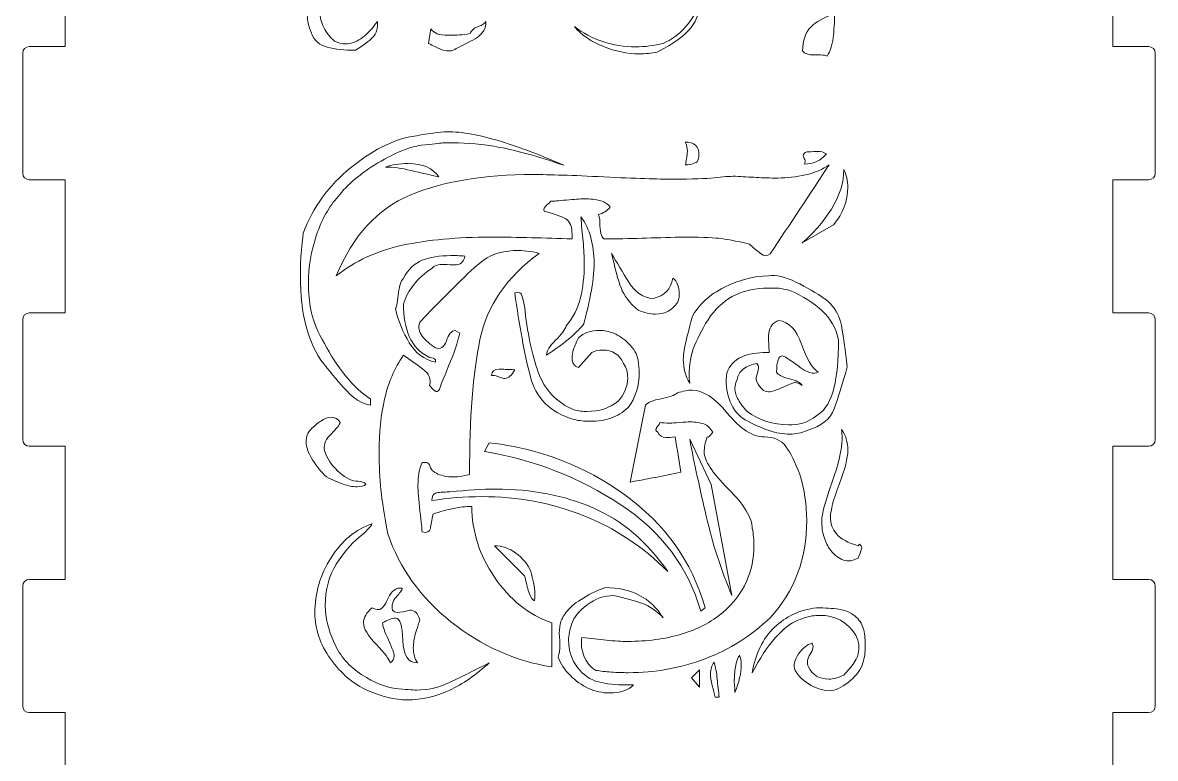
# Model space of a CAD drawing. Header units: inches. Extents: x 110 to 587, y -364 to 80.
# Drawn here: x 217.2 to 302.2, y -277.2 to -222 of the extents above; entities that cross this region are included whole.
import ezdxf

# ---------------------------------------------------------------- set-up
doc = ezdxf.new("R2010")
doc.units = ezdxf.units.IN
doc.header["$MEASUREMENT"] = 0
doc.layers.add('design5', color=7, linetype='Continuous')

# ---------------------------------------------------------------- blocks, each defined once
blk = doc.blocks.new('block 8')
at = {"layer": 'design5', "color": 1, "lineweight": 9}
blk.add_open_spline([(217.195, -53.803), (217.195, -53.803), (220.396, -53.803), (220.396, -53.803), (220.396, -53.803), (220.396, -63.804), (220.396, -63.804), (220.396, -63.804), (217.696, -63.804), (217.696, -63.804), (217.42, -63.804), (217.196, -64.028), (217.196, -64.305), (217.196, -64.305), (217.196, -73.305), (217.196, -73.305), (217.196, -73.581), (217.42, -73.805), (217.696, -73.805), (217.696, -73.805), (220.396, -73.805), (220.396, -73.805), (220.396, -73.805), (220.396, -83.805), (220.396, -83.805), (220.396, -83.805), (217.696, -83.805), (217.696, -83.805), (217.42, -83.805), (217.196, -84.028), (217.196, -84.304), (217.196, -86.011), (217.196, -91.597), (217.196, -93.304), (217.196, -93.58), (217.42, -93.804), (217.696, -93.804), (217.696, -93.804), (220.396, -93.804), (220.396, -93.804), (220.396, -93.804), (220.396, -103.805), (220.396, -103.805), (220.396, -103.805), (217.696, -103.805), (217.696, -103.805), (217.42, -103.805), (217.196, -104.028), (217.196, -104.304), (217.196, -106.011), (217.196, -111.597), (217.196, -113.304), (217.196, -113.581), (217.42, -113.804), (217.696, -113.804), (217.696, -113.804), (220.396, -113.804), (220.396, -113.804), (220.396, -113.804), (220.396, -123.805), (220.396, -123.805), (220.396, -123.805), (217.696, -123.805), (217.696, -123.805), (217.42, -123.805), (217.196, -124.029), (217.196, -124.304), (217.196, -124.304), (217.196, -133.304), (217.196, -133.304), (217.196, -133.58), (217.42, -133.804), (217.696, -133.804), (217.696, -133.804), (220.396, -133.804), (220.396, -133.804), (220.396, -133.804), (220.396, -143.804), (220.396, -143.804), (220.396, -143.804), (217.696, -143.804), (217.696, -143.804), (217.42, -143.804), (217.196, -144.028), (217.196, -144.304), (217.196, -144.304), (217.196, -153.304), (217.196, -153.304), (217.196, -153.581), (217.42, -153.805), (217.696, -153.805), (217.696, -153.805), (220.396, -153.805), (220.396, -153.805), (220.396, -153.805), (220.396, -163.804), (220.396, -163.804), (220.396, -163.804), (217.696, -163.804), (217.696, -163.804), (217.42, -163.804), (217.196, -164.028), (217.196, -164.304), (217.196, -166.011), (217.196, -171.597), (217.196, -173.304), (217.196, -173.58), (217.42, -173.804), (217.696, -173.804), (217.696, -173.804), (220.396, -173.804), (220.396, -173.804), (220.396, -173.804), (220.396, -183.805), (220.396, -183.805), (220.396, -183.805), (217.696, -183.805), (217.696, -183.805), (217.42, -183.805), (217.196, -184.028), (217.196, -184.304), (217.196, -186.011), (217.196, -191.597), (217.196, -193.305), (217.196, -193.58), (217.42, -193.804), (217.696, -193.804), (217.696, -193.804), (220.396, -193.804), (220.396, -193.804), (220.396, -193.804), (220.396, -203.805), (220.396, -203.805), (220.396, -203.805), (217.696, -203.805), (217.696, -203.805), (217.42, -203.805), (217.196, -204.029), (217.196, -204.304), (217.196, -204.304), (217.196, -213.304), (217.196, -213.304), (217.196, -213.581), (217.42, -213.804), (217.696, -213.804), (217.696, -213.804), (220.396, -213.804), (220.396, -213.804), (220.396, -213.804), (220.396, -223.804), (220.396, -223.804), (220.396, -223.804), (217.696, -223.804), (217.696, -223.804), (217.42, -223.804), (217.196, -224.029), (217.196, -224.304), (217.196, -224.304), (217.196, -233.304), (217.196, -233.304), (217.196, -233.581), (217.42, -233.805), (217.696, -233.805), (217.696, -233.805), (220.396, -233.805), (220.396, -233.805), (220.396, -233.805), (220.396, -243.804), (220.396, -243.804), (220.396, -243.804), (217.696, -243.804), (217.696, -243.804), (217.42, -243.804), (217.196, -244.028), (217.196, -244.304), (217.196, -246.011), (217.196, -251.597), (217.196, -253.304), (217.196, -253.58), (217.42, -253.804), (217.696, -253.804), (217.696, -253.804), (220.396, -253.804), (220.396, -253.804), (220.396, -253.804), (220.396, -263.804), (220.396, -263.804), (220.396, -263.804), (217.696, -263.804), (217.696, -263.804), (217.42, -263.804), (217.196, -264.027), (217.196, -264.304), (217.196, -266.01), (217.196, -271.596), (217.196, -273.304), (217.196, -273.58), (217.42, -273.804), (217.696, -273.804), (217.696, -273.804), (220.396, -273.804), (220.396, -273.804), (220.396, -273.804), (220.396, -283.804), (220.396, -283.804), (220.396, -283.804), (217.696, -283.804), (217.696, -283.804), (217.42, -283.804), (217.196, -284.028), (217.196, -284.304), (217.196, -284.304), (217.196, -293.304), (217.196, -293.304), (217.196, -293.58), (217.42, -293.804), (217.696, -293.804), (217.696, -293.804), (220.396, -293.804), (220.396, -293.804), (220.396, -293.804), (220.396, -303.804), (220.396, -303.804), (220.396, -303.804), (217.696, -303.804), (217.696, -303.804), (217.42, -303.804), (217.196, -304.028), (217.196, -304.304), (217.196, -304.304), (217.196, -313.304), (217.196, -313.304), (217.196, -313.58), (217.42, -313.804), (217.696, -313.804), (217.696, -313.804), (220.396, -313.804), (220.396, -313.804), (220.396, -313.804), (220.396, -323.804), (220.396, -323.804), (220.396, -323.804), (217.696, -323.804), (217.696, -323.804), (217.42, -323.804), (217.196, -324.027), (217.196, -324.304), (217.196, -326.01), (217.196, -331.597), (217.196, -333.304), (217.196, -333.58), (217.42, -333.804), (217.696, -333.804), (217.696, -333.804), (220.396, -333.804), (220.396, -333.804), (220.396, -333.804), (220.396, -343.804), (220.396, -343.804), (220.396, -343.804), (217.696, -343.804), (217.696, -343.804), (217.42, -343.804), (217.196, -344.028), (217.196, -344.304), (217.196, -344.304), (217.196, -350.305), (217.196, -350.305), (217.196, -350.581), (217.42, -350.805), (217.696, -350.805), (219.694, -350.805), (226.995, -350.805), (226.995, -350.805), (226.995, -350.805), (226.995, -353.805), (226.995, -353.805), (226.995, -353.805), (220.897, -353.805), (220.897, -353.805), (220.621, -353.805), (220.397, -354.028), (220.397, -354.305), (220.397, -354.305), (220.397, -360.306), (220.397, -360.306), (220.397, -360.581), (220.621, -360.805), (220.897, -360.805), (220.897, -360.805), (231.864, -363.806), (259.695, -363.806), (287.526, -363.806), (298.493, -360.805), (298.493, -360.805), (298.77, -360.805), (298.993, -360.581), (298.993, -360.306), (298.993, -360.306), (298.993, -354.305), (298.993, -354.305), (298.993, -354.028), (298.77, -353.805), (298.493, -353.805), (298.493, -353.805), (292.396, -353.805), (292.396, -353.805), (292.396, -353.805), (292.395, -350.805), (292.395, -350.805), (292.395, -350.805), (299.696, -350.805), (301.694, -350.805), (301.97, -350.805), (302.194, -350.581), (302.194, -350.305), (302.194, -350.305), (302.194, -344.304), (302.194, -344.304), (302.194, -344.028), (301.97, -343.804), (301.694, -343.804), (301.694, -343.804), (298.994, -343.804), (298.994, -343.804), (298.994, -343.804), (298.994, -333.804), (298.994, -333.804), (298.994, -333.804), (301.694, -333.804), (301.694, -333.804), (301.97, -333.804), (302.194, -333.58), (302.194, -333.304), (302.194, -331.596), (302.194, -326.011), (302.194, -324.304), (302.194, -324.028), (301.97, -323.804), (301.694, -323.804), (301.694, -323.804), (298.994, -323.804), (298.994, -323.804), (298.994, -323.804), (298.994, -313.804), (298.994, -313.804), (298.994, -313.804), (301.694, -313.804), (301.694, -313.804), (301.97, -313.804), (302.194, -313.58), (302.194, -313.304), (302.194, -313.304), (302.194, -304.304), (302.194, -304.304), (302.194, -304.028), (301.97, -303.804), (301.694, -303.804), (301.694, -303.804), (298.994, -303.804), (298.994, -303.804), (298.994, -303.804), (298.994, -293.804), (298.994, -293.804), (298.994, -293.804), (301.694, -293.804), (301.694, -293.804), (301.97, -293.804), (302.194, -293.58), (302.194, -293.304), (302.194, -293.304), (302.194, -284.304), (302.194, -284.304), (302.194, -284.028), (301.97, -283.804), (301.694, -283.804), (301.694, -283.804), (298.994, -283.804), (298.994, -283.804), (298.994, -283.804), (298.994, -273.804), (298.994, -273.804), (298.994, -273.804), (301.694, -273.804), (301.694, -273.804), (301.97, -273.804), (302.194, -273.579), (302.194, -273.304), (302.194, -271.596), (302.194, -266.011), (302.194, -264.304), (302.194, -264.028), (301.97, -263.804), (301.694, -263.804), (301.694, -263.804), (298.994, -263.804), (298.994, -263.804), (298.994, -263.804), (298.994, -253.804), (298.994, -253.804), (298.994, -253.804), (301.694, -253.804), (301.694, -253.804), (301.97, -253.804), (302.194, -253.58), (302.194, -253.304), (302.194, -251.597), (302.194, -246.011), (302.194, -244.305), (302.194, -244.028), (301.97, -243.804), (301.694, -243.804), (301.694, -243.804), (298.994, -243.804), (298.994, -243.804), (298.994, -243.804), (298.994, -233.805), (298.994, -233.805), (298.994, -233.805), (301.694, -233.805), (301.694, -233.805), (301.97, -233.805), (302.194, -233.581), (302.194, -233.304), (302.194, -233.304), (302.194, -224.304), (302.194, -224.304), (302.194, -224.029), (301.97, -223.804), (301.694, -223.804), (301.694, -223.804), (298.994, -223.804), (298.994, -223.804), (298.994, -223.804), (298.994, -213.804), (298.994, -213.804), (298.994, -213.804), (301.694, -213.804), (301.694, -213.804), (301.97, -213.804), (302.194, -213.581), (302.194, -213.304), (302.194, -213.304), (302.194, -204.304), (302.194, -204.304), (302.194, -204.029), (301.97, -203.805), (301.694, -203.805), (301.694, -203.805), (298.994, -203.805), (298.994, -203.805), (298.994, -203.805), (298.994, -193.804), (298.994, -193.804), (298.994, -193.804), (301.694, -193.804), (301.694, -193.804), (301.97, -193.804), (302.194, -193.58), (302.194, -193.305), (302.194, -191.597), (302.194, -186.012), (302.194, -184.305), (302.194, -184.029), (301.97, -183.805), (301.694, -183.805), (301.694, -183.805), (298.994, -183.805), (298.994, -183.805), (298.994, -183.805), (298.994, -173.804), (298.994, -173.804), (298.994, -173.804), (301.694, -173.804), (301.694, -173.804), (301.97, -173.804), (302.194, -173.58), (302.194, -173.304), (302.194, -171.597), (302.194, -166.011), (302.194, -164.305), (302.194, -164.028), (301.97, -163.804), (301.694, -163.804), (301.694, -163.804), (298.994, -163.804), (298.994, -163.804), (298.994, -163.804), (298.994, -153.805), (298.994, -153.805), (298.994, -153.805), (301.694, -153.805), (301.694, -153.805), (301.97, -153.805), (302.194, -153.581), (302.194, -153.304), (302.194, -153.304), (302.194, -144.304), (302.194, -144.304), (302.194, -144.028), (301.97, -143.804), (301.694, -143.804), (301.694, -143.804), (298.994, -143.804), (298.994, -143.804), (298.994, -143.804), (298.994, -133.804), (298.994, -133.804), (298.994, -133.804), (301.694, -133.804), (301.694, -133.804), (301.97, -133.804), (302.194, -133.58), (302.194, -133.304), (302.194, -133.304), (302.194, -124.304), (302.194, -124.304), (302.194, -124.029), (301.97, -123.805), (301.694, -123.805), (301.694, -123.805), (298.994, -123.805), (298.994, -123.805), (298.994, -123.805), (298.994, -113.804), (298.994, -113.804), (298.994, -113.804), (301.694, -113.804), (301.694, -113.804), (301.97, -113.804), (302.194, -113.58), (302.194, -113.304), (302.194, -111.597), (302.194, -106.012), (302.194, -104.305), (302.194, -104.029), (301.97, -103.805), (301.694, -103.805), (301.694, -103.805), (298.994, -103.805), (298.994, -103.805), (298.994, -103.805), (298.994, -93.804), (298.994, -93.804), (298.994, -93.804), (301.694, -93.804), (301.694, -93.804), (301.97, -93.804), (302.194, -93.58), (302.194, -93.304), (302.194, -91.597), (302.194, -86.012), (302.194, -84.305), (302.194, -84.029), (301.97, -83.805), (301.694, -83.805), (301.694, -83.805), (298.994, -83.805), (298.994, -83.805), (298.994, -83.805), (298.994, -73.805), (298.994, -73.805), (298.994, -73.805), (301.694, -73.805), (301.694, -73.805), (301.97, -73.805), (302.194, -73.581), (302.194, -73.305), (302.194, -73.305), (302.194, -64.305), (302.194, -64.305), (302.194, -64.028), (301.97, -63.804), (301.694, -63.804), (301.694, -63.804), (298.994, -63.804), (298.994, -63.804), (298.994, -63.804), (298.994, -53.803), (298.994, -53.803), (298.994, -53.803), (302.19, -53.803), (302.19, -53.805), (302.19, -53.805), (302.19, -39.805), (302.195, -39.805), (302.195, -26.96), (293.434, -15.778), (280.472, -9.908), (277.787, -8.693), (275.494, -5.595), (275.494, -2.647), (275.494, -2.647), (275.494, 59.837), (275.494, 59.837), (275.494, 60.821), (274.76, 61.93), (273.832, 62.256), (271.24, 63.166), (265.882, 63.695), (259.695, 63.695), (253.508, 63.695), (248.152, 63.166), (245.559, 62.256), (244.632, 61.93), (243.897, 60.821), (243.897, 59.837), (243.897, 59.837), (243.897, -2.647), (243.897, -2.647), (243.897, -5.595), (241.606, -8.693), (238.918, -9.908), (225.957, -15.778), (217.195, -26.96), (217.195, -39.798), (217.195, -39.805), (217.195, -53.805), (217.195, -53.803)], degree=3, knots=[0, 0, 0, 0, 1, 1, 1, 2, 2, 2, 3, 3, 3, 4, 4, 4, 5, 5, 5, 6, 6, 6, 7, 7, 7, 8, 8, 8, 9, 9, 9, 10, 10, 10, 11, 11, 11, 12, 12, 12, 13, 13, 13, 14, 14, 14, 15, 15, 15, 16, 16, 16, 17, 17, 17, 18, 18, 18, 19, 19, 19, 20, 20, 20, 21, 21, 21, 22, 22, 22, 23, 23, 23, 24, 24, 24, 25, 25, 25, 26, 26, 26, 27, 27, 27, 28, 28, 28, 29, 29, 29, 30, 30, 30, 31, 31, 31, 32, 32, 32, 33, 33, 33, 34, 34, 34, 35, 35, 35, 36, 36, 36, 37, 37, 37, 38, 38, 38, 39, 39, 39, 40, 40, 40, 41, 41, 41, 42, 42, 42, 43, 43, 43, 44, 44, 44, 45, 45, 45, 46, 46, 46, 47, 47, 47, 48, 48, 48, 49, 49, 49, 50, 50, 50, 51, 51, 51, 52, 52, 52, 53, 53, 53, 54, 54, 54, 55, 55, 55, 56, 56, 56, 57, 57, 57, 58, 58, 58, 59, 59, 59, 60, 60, 60, 61, 61, 61, 62, 62, 62, 63, 63, 63, 64, 64, 64, 65, 65, 65, 66, 66, 66, 67, 67, 67, 68, 68, 68, 69, 69, 69, 70, 70, 70, 71, 71, 71, 72, 72, 72, 73, 73, 73, 74, 74, 74, 75, 75, 75, 76, 76, 76, 77, 77, 77, 78, 78, 78, 79, 79, 79, 80, 80, 80, 81, 81, 81, 82, 82, 82, 83, 83, 83, 84, 84, 84, 85, 85, 85, 86, 86, 86, 87, 87, 87, 88, 88, 88, 89, 89, 89, 90, 90, 90, 91, 91, 91, 92, 92, 92, 93, 93, 93, 94, 94, 94, 95, 95, 95, 96, 96, 96, 97, 97, 97, 98, 98, 98, 99, 99, 99, 100, 100, 100, 101, 101, 101, 102, 102, 102, 103, 103, 103, 104, 104, 104, 105, 105, 105, 106, 106, 106, 107, 107, 107, 108, 108, 108, 109, 109, 109, 110, 110, 110, 111, 111, 111, 112, 112, 112, 113, 113, 113, 114, 114, 114, 115, 115, 115, 116, 116, 116, 117, 117, 117, 118, 118, 118, 119, 119, 119, 120, 120, 120, 121, 121, 121, 122, 122, 122, 123, 123, 123, 124, 124, 124, 125, 125, 125, 126, 126, 126, 127, 127, 127, 128, 128, 128, 129, 129, 129, 130, 130, 130, 131, 131, 131, 132, 132, 132, 133, 133, 133, 134, 134, 134, 135, 135, 135, 136, 136, 136, 137, 137, 137, 138, 138, 138, 139, 139, 139, 140, 140, 140, 141, 141, 141, 142, 142, 142, 143, 143, 143, 144, 144, 144, 145, 145, 145, 146, 146, 146, 147, 147, 147, 148, 148, 148, 149, 149, 149, 150, 150, 150, 151, 151, 151, 152, 152, 152, 153, 153, 153, 154, 154, 154, 155, 155, 155, 156, 156, 156, 157, 157, 157, 158, 158, 158, 159, 159, 159, 160, 160, 160, 161, 161, 161, 162, 162, 162, 163, 163, 163, 164, 164, 164, 165, 165, 165, 166, 166, 166, 167, 167, 167, 168, 168, 168, 169, 169, 169, 170, 170, 170, 171, 171, 171, 172, 172, 172, 173, 173, 173, 174, 174, 174, 175, 175, 175, 176, 176, 176, 177, 177, 177, 178, 178, 178, 179, 179, 179, 180, 180, 180, 181, 181, 181, 182, 182, 182, 183, 183, 183, 184, 184, 184, 185, 185, 185, 186, 186, 186, 187, 187, 187, 188, 188, 188, 189, 189, 189, 190, 190, 190, 191, 191, 191, 192, 192, 192, 193, 193, 193, 194, 194, 194, 195, 195, 195, 196, 196, 196, 197, 197, 197, 198, 198, 198, 199, 199, 199, 200, 200, 200, 201, 201, 201, 202, 202, 202, 203, 203, 203, 204, 204, 204, 205, 205, 205, 206, 206, 206, 206], dxfattribs=at)
blk = doc.blocks.new('block 12')
at = {"layer": 'design5', "color": 7, "lineweight": 9}
blk.add_lwpolyline([(267.381, -271.197), (267.99, -270.588), (267.99, -271.892), (267.381, -271.197)], dxfattribs=at)
for points, knots in [([(243.469, -223.11), (243.179, -223.414), (242.744, -223.74), (242.165, -224.088), (241.353, -224.088), (240.65, -224.008), (240.056, -223.849), (239.462, -223.69), (239.063, -223.342), (238.86, -222.805), (238.657, -222.269), (238.556, -221.827), (238.556, -221.479), (238.556, -220.987), (238.722, -220.255), (239.056, -219.284), (239.389, -218.313), (239.556, -217.595), (239.556, -217.131), (239.556, -216.349), (239.252, -215.668), (238.643, -215.087), (238.643, -215.087), (238.773, -214.784), (238.773, -214.784), (239.208, -214.784), (239.541, -215.001), (239.773, -215.436), (239.918, -215.813), (240.041, -216.124), (240.143, -216.37), (240.244, -216.617), (240.295, -216.842), (240.295, -217.044), (240.295, -217.538), (240.164, -218.247), (239.904, -219.175), (239.643, -220.103), (239.513, -220.784), (239.513, -221.218), (239.513, -221.595), (239.606, -221.979), (239.795, -222.37), (239.983, -222.762), (240.251, -223.103), (240.599, -223.392), (240.86, -223.538), (241.135, -223.61), (241.425, -223.61), (241.802, -223.61), (242.186, -223.479), (242.577, -223.219), (242.969, -222.957), (243.382, -222.523), (243.817, -221.914), (243.875, -222.408), (243.758, -222.805), (243.469, -223.11)], [0, 0, 0, 0, 1, 1, 1, 2, 2, 2, 3, 3, 3, 4, 4, 4, 5, 5, 5, 6, 6, 6, 7, 7, 7, 8, 8, 8, 9, 9, 9, 10, 10, 10, 11, 11, 11, 12, 12, 12, 13, 13, 13, 14, 14, 14, 15, 15, 15, 16, 16, 16, 17, 17, 17, 18, 18, 18, 19, 19, 19, 19]), ([(267.36, -222.37), (266.911, -222.965), (266.062, -223.581), (264.817, -224.218), (264.382, -224.305), (263.932, -224.349), (263.469, -224.349), (262.57, -224.349), (261.671, -224.168), (260.773, -223.806), (259.874, -223.443), (259.15, -222.943), (258.599, -222.305), (259.236, -222.798), (259.947, -223.175), (260.729, -223.436), (261.512, -223.697), (262.338, -223.827), (263.208, -223.827), (263.904, -223.827), (264.585, -223.74), (265.252, -223.567), (265.889, -223.305), (266.454, -222.892), (266.947, -222.327), (267.44, -221.762), (267.802, -221.132), (268.034, -220.436), (268.034, -221.132), (267.809, -221.777), (267.36, -222.37)], [0, 0, 0, 0, 1, 1, 1, 2, 2, 2, 3, 3, 3, 4, 4, 4, 5, 5, 5, 6, 6, 6, 7, 7, 7, 8, 8, 8, 9, 9, 9, 10, 10, 10, 10]), ([(278.012, -223.153), (277.94, -223.718), (277.788, -224.175), (277.556, -224.523), (277.469, -224.465), (277.309, -224.436), (277.078, -224.436), (277.078, -224.436), (276.556, -224.436), (276.556, -224.436), (276.179, -224.436), (275.904, -224.335), (275.729, -224.132), (275.729, -223.349), (275.932, -222.755), (276.339, -222.349), (276.744, -221.943), (277.338, -221.61), (278.121, -221.349), (278.121, -221.987), (278.085, -222.588), (278.012, -223.153)], [0, 0, 0, 0, 1, 1, 1, 2, 2, 2, 3, 3, 3, 4, 4, 4, 5, 5, 5, 6, 6, 6, 7, 7, 7, 7]), ([(251.165, -223.219), (250.671, -223.479), (250.193, -223.726), (249.73, -223.957), (249.585, -224.074), (249.41, -224.132), (249.208, -224.132), (248.976, -224.132), (248.744, -224.081), (248.513, -223.979), (248.28, -223.878), (247.991, -223.74), (247.643, -223.567), (247.643, -223.567), (247.817, -222.479), (247.817, -222.479), (247.961, -222.653), (248.121, -222.777), (248.295, -222.849), (248.469, -222.922), (248.773, -222.957), (249.208, -222.957), (249.497, -222.957), (249.752, -222.951), (249.969, -222.936), (250.186, -222.922), (250.454, -222.886), (250.773, -222.827), (250.86, -222.596), (251.063, -222.421), (251.382, -222.305), (251.701, -222.19), (251.889, -222.06), (251.947, -221.914), (252.005, -222.408), (251.744, -222.842), (251.165, -223.219)], [0, 0, 0, 0, 1, 1, 1, 2, 2, 2, 3, 3, 3, 4, 4, 4, 5, 5, 5, 6, 6, 6, 7, 7, 7, 8, 8, 8, 9, 9, 9, 10, 10, 10, 11, 11, 11, 12, 12, 12, 12]), ([(252.99, -231.37), (251.714, -231.139), (250.555, -231.023), (249.512, -231.023), (249.193, -231.023), (248.925, -231.03), (248.708, -231.044), (248.491, -231.06), (247.954, -231.117), (247.099, -231.219), (246.244, -231.32), (245.164, -231.762), (243.86, -232.544), (242.555, -233.327), (241.556, -234.168), (240.86, -235.066), (240.193, -235.791), (239.657, -236.747), (239.252, -237.936), (238.845, -239.125), (238.642, -240.342), (238.642, -241.588), (238.642, -242.284), (238.7, -242.943), (238.817, -243.566), (238.932, -244.19), (239.214, -244.929), (239.664, -245.784), (240.113, -246.639), (240.621, -247.451), (241.186, -248.218), (241.751, -248.987), (242.453, -249.675), (243.295, -250.284), (243.295, -250.284), (243.295, -250.718), (243.295, -250.718), (242.657, -250.603), (242.063, -250.247), (241.512, -249.653), (240.961, -249.06), (240.388, -248.386), (239.794, -247.631), (239.201, -246.878), (238.758, -245.943), (238.469, -244.827), (238.179, -243.711), (238.034, -242.443), (238.034, -241.023), (238.034, -240.762), (238.041, -240.408), (238.055, -239.958), (238.07, -239.508), (238.135, -238.791), (238.251, -237.805), (239.005, -235.835), (240.186, -234.204), (241.795, -232.914), (243.404, -231.625), (244.888, -230.849), (246.251, -230.588), (247.613, -230.327), (248.541, -230.197), (249.034, -230.197), (250.164, -230.197), (251.504, -230.436), (253.055, -230.914), (254.605, -231.392), (256.193, -231.995), (257.816, -232.719), (255.874, -232.052), (254.265, -231.603), (252.99, -231.37)], [0, 0, 0, 0, 1, 1, 1, 2, 2, 2, 3, 3, 3, 4, 4, 4, 5, 5, 5, 6, 6, 6, 7, 7, 7, 8, 8, 8, 9, 9, 9, 10, 10, 10, 11, 11, 11, 12, 12, 12, 13, 13, 13, 14, 14, 14, 15, 15, 15, 16, 16, 16, 17, 17, 17, 18, 18, 18, 19, 19, 19, 20, 20, 20, 21, 21, 21, 22, 22, 22, 23, 23, 23, 24, 24, 24, 24]), ([(267.403, -232.631), (267.215, -232.69), (267.062, -232.704), (266.947, -232.675), (266.947, -232.588), (266.969, -232.443), (267.012, -232.24), (267.055, -232.038), (267.077, -231.849), (267.077, -231.675), (267.077, -231.414), (267.019, -231.182), (266.903, -230.979), (267.599, -230.979), (267.947, -231.299), (267.947, -231.936), (267.947, -232.11), (267.904, -232.284), (267.816, -232.458), (267.729, -232.516), (267.591, -232.574), (267.403, -232.631)], [0, 0, 0, 0, 1, 1, 1, 2, 2, 2, 3, 3, 3, 4, 4, 4, 5, 5, 5, 6, 6, 6, 7, 7, 7, 7]), ([(276.773, -232.436), (276.483, -232.566), (276.179, -232.631), (275.86, -232.631), (275.918, -232.516), (275.925, -232.4), (275.882, -232.284), (275.838, -232.168), (275.801, -232.066), (275.773, -231.979), (275.773, -231.864), (275.86, -231.777), (276.034, -231.718), (276.208, -231.718), (276.469, -231.705), (276.816, -231.675), (277.077, -231.675), (277.309, -231.733), (277.512, -231.849), (277.309, -232.11), (277.062, -232.305), (276.773, -232.436)], [0, 0, 0, 0, 1, 1, 1, 2, 2, 2, 3, 3, 3, 4, 4, 4, 5, 5, 5, 6, 6, 6, 7, 7, 7, 7]), ([(273.294, -239.371), (273.062, -239.545), (272.823, -239.538), (272.577, -239.349), (272.33, -239.16), (272.048, -238.921), (271.73, -238.631), (270.715, -238.4), (269.946, -238.255), (269.425, -238.196), (268.903, -238.139), (267.932, -238.11), (266.512, -238.11), (265.555, -238.139), (264.606, -238.168), (263.664, -238.196), (262.722, -238.226), (261.773, -238.24), (260.816, -238.24), (260.613, -238.095), (260.512, -237.69), (260.512, -237.023), (260.512, -236.734), (260.468, -236.53), (260.382, -236.414), (260.758, -236.327), (261.062, -236.139), (261.294, -235.849), (261.034, -235.588), (260.765, -235.422), (260.49, -235.349), (260.214, -235.277), (259.817, -235.24), (259.295, -235.24), (259.004, -235.24), (258.569, -235.27), (257.99, -235.327), (257.41, -235.385), (257.019, -235.414), (256.817, -235.414), (256.787, -235.473), (256.686, -235.574), (256.512, -235.719), (256.338, -235.864), (256.28, -236.009), (256.338, -236.154), (257.091, -236.356), (257.628, -236.552), (257.947, -236.74), (258.266, -236.929), (258.425, -237.312), (258.425, -237.893), (258.425, -237.893), (258.425, -238.24), (258.425, -238.24), (257.41, -238.212), (256.396, -238.183), (255.381, -238.153), (254.366, -238.125), (253.338, -238.11), (252.294, -238.11), (249.802, -238.11), (247.606, -238.313), (245.708, -238.719), (243.809, -239.125), (242.15, -239.892), (240.729, -241.023), (241.975, -238.008), (243.823, -235.987), (246.273, -234.957), (248.722, -233.929), (251.801, -233.414), (255.512, -233.414), (256.7, -233.414), (258.469, -233.473), (260.816, -233.588), (263.164, -233.704), (264.904, -233.762), (266.034, -233.762), (267.454, -233.762), (268.475, -233.726), (269.099, -233.653), (269.722, -233.581), (270.251, -233.544), (270.686, -233.544), (271.207, -233.574), (271.73, -233.603), (272.251, -233.632), (272.773, -233.661), (273.309, -233.675), (273.86, -233.675), (274.555, -233.675), (275.251, -233.595), (275.946, -233.436), (276.642, -233.277), (277.236, -233.023), (277.73, -232.675), (276.251, -234.907), (274.773, -237.139), (273.294, -239.371)], [0, 0, 0, 0, 1, 1, 1, 2, 2, 2, 3, 3, 3, 4, 4, 4, 5, 5, 5, 6, 6, 6, 7, 7, 7, 8, 8, 8, 9, 9, 9, 10, 10, 10, 11, 11, 11, 12, 12, 12, 13, 13, 13, 14, 14, 14, 15, 15, 15, 16, 16, 16, 17, 17, 17, 18, 18, 18, 19, 19, 19, 20, 20, 20, 21, 21, 21, 22, 22, 22, 23, 23, 23, 24, 24, 24, 25, 25, 25, 26, 26, 26, 27, 27, 27, 28, 28, 28, 29, 29, 29, 30, 30, 30, 31, 31, 31, 32, 32, 32, 33, 33, 33, 33]), ([(246.36, -233.109), (245.621, -232.936), (244.975, -232.849), (244.425, -232.849), (244.918, -232.675), (245.483, -232.588), (246.121, -232.588), (247.222, -232.588), (247.99, -232.921), (248.425, -233.588), (247.787, -233.444), (247.099, -233.284), (246.36, -233.109)], [0, 0, 0, 0, 1, 1, 1, 2, 2, 2, 3, 3, 3, 4, 4, 4, 4]), ([(279.121, -234.37), (279.121, -235.385), (278.758, -236.327), (278.034, -237.197), (278.034, -237.197), (275.686, -238.544), (275.686, -238.544), (276.526, -237.849), (277.258, -237.001), (277.881, -236.001), (278.505, -235.001), (278.816, -234.009), (278.816, -233.023), (279.019, -233.429), (279.121, -233.878), (279.121, -234.37)], [0, 0, 0, 0, 1, 1, 1, 2, 2, 2, 3, 3, 3, 4, 4, 4, 5, 5, 5, 5]), ([(259.838, -238.153), (259.997, -238.762), (260.077, -239.4), (260.077, -240.066), (260.077, -240.762), (259.99, -241.544), (259.817, -242.414), (259.642, -243.284), (259.469, -244.023), (259.295, -244.631), (258.975, -245.038), (258.584, -245.429), (258.121, -245.805), (257.656, -246.182), (257.12, -246.574), (256.512, -246.979), (256.512, -246.66), (256.736, -246.283), (257.186, -245.849), (257.635, -245.414), (257.903, -245.052), (257.99, -244.762), (258.512, -244.125), (258.866, -243.421), (259.055, -242.653), (259.244, -241.885), (259.338, -241.038), (259.338, -240.11), (259.338, -239.588), (259.309, -239.03), (259.251, -238.436), (259.193, -237.842), (259.135, -237.226), (259.077, -236.588), (259.425, -237.023), (259.679, -237.545), (259.838, -238.153)], [0, 0, 0, 0, 1, 1, 1, 2, 2, 2, 3, 3, 3, 4, 4, 4, 5, 5, 5, 6, 6, 6, 7, 7, 7, 8, 8, 8, 9, 9, 9, 10, 10, 10, 11, 11, 11, 12, 12, 12, 12]), ([(249.338, -266.979), (247.048, -265.153), (245.469, -262.951), (244.599, -260.37), (244.339, -259.008), (244.164, -257.907), (244.077, -257.066), (243.991, -256.226), (243.947, -255.283), (243.947, -254.24), (243.947, -252.791), (244.084, -251.457), (244.36, -250.241), (244.635, -249.023), (245.106, -247.936), (245.773, -246.979), (246.236, -247.298), (246.714, -247.639), (247.208, -248.001), (247.7, -248.364), (247.874, -248.777), (247.729, -249.24), (247.845, -249.385), (247.969, -249.516), (248.099, -249.631), (248.229, -249.748), (248.353, -249.718), (248.469, -249.545), (248.526, -249.342), (248.758, -248.755), (249.164, -247.783), (249.57, -246.813), (249.845, -245.994), (249.991, -245.327), (249.991, -245.327), (249.643, -245.11), (249.643, -245.11), (249.381, -245.139), (249.164, -245.4), (248.99, -245.892), (248.817, -246.385), (248.541, -246.56), (248.164, -246.414), (247.758, -246.153), (247.432, -245.864), (247.186, -245.545), (246.94, -245.226), (246.874, -244.878), (246.991, -244.501), (249.483, -241.892), (251.077, -240.342), (251.773, -239.849), (252.469, -239.356), (253.352, -239.11), (254.425, -239.11), (254.454, -239.11), (254.649, -239.125), (255.012, -239.154), (255.374, -239.182), (255.686, -239.24), (255.947, -239.327), (253.512, -241.125), (252.034, -243.277), (251.512, -245.784), (250.99, -248.291), (250.729, -251.675), (250.729, -255.936), (250.613, -255.965), (250.432, -256.001), (250.186, -256.045), (249.94, -256.088), (249.701, -256.11), (249.469, -256.11), (249.062, -256.11), (248.693, -256.038), (248.36, -255.893), (248.026, -255.748), (247.831, -255.566), (247.773, -255.349), (247.715, -255.131), (247.621, -255.023), (247.49, -255.023), (247.36, -255.023), (247.251, -255.023), (247.164, -255.023), (246.961, -255.516), (246.86, -256.081), (246.86, -256.719), (246.86, -257.153), (246.91, -257.805), (247.012, -258.675), (247.113, -259.544), (247.164, -260.067), (247.164, -260.24), (247.54, -260.327), (247.751, -260.24), (247.795, -259.979), (247.838, -259.719), (247.904, -259.356), (247.99, -258.893), (248.512, -258.718), (249.012, -258.581), (249.49, -258.479), (249.969, -258.378), (250.439, -258.327), (250.903, -258.327), (250.903, -260.182), (251.468, -261.951), (252.599, -263.631), (253.729, -265.312), (255.164, -266.457), (256.903, -267.066), (256.903, -267.066), (256.903, -270.371), (256.903, -270.371), (254.149, -269.936), (251.628, -268.805), (249.338, -266.979)], [0, 0, 0, 0, 1, 1, 1, 2, 2, 2, 3, 3, 3, 4, 4, 4, 5, 5, 5, 6, 6, 6, 7, 7, 7, 8, 8, 8, 9, 9, 9, 10, 10, 10, 11, 11, 11, 12, 12, 12, 13, 13, 13, 14, 14, 14, 15, 15, 15, 16, 16, 16, 17, 17, 17, 18, 18, 18, 19, 19, 19, 20, 20, 20, 21, 21, 21, 22, 22, 22, 23, 23, 23, 24, 24, 24, 25, 25, 25, 26, 26, 26, 27, 27, 27, 28, 28, 28, 29, 29, 29, 30, 30, 30, 31, 31, 31, 32, 32, 32, 33, 33, 33, 34, 34, 34, 35, 35, 35, 36, 36, 36, 37, 37, 37, 38, 38, 38, 39, 39, 39, 39]), ([(249.599, -240.197), (249.425, -240.197), (249.164, -240.182), (248.817, -240.153), (248.382, -240.153), (248.077, -240.255), (247.904, -240.458), (246.831, -241.153), (246.121, -242.038), (245.773, -243.11), (245.773, -244.066), (245.918, -244.885), (246.208, -245.566), (246.497, -246.248), (247.004, -246.777), (247.729, -247.153), (247.961, -247.153), (248.106, -247.212), (248.164, -247.327), (248.164, -247.327), (248.164, -247.501), (248.164, -247.501), (247.323, -247.298), (246.671, -246.813), (246.208, -246.044), (245.743, -245.277), (245.396, -244.414), (245.164, -243.457), (245.252, -243.429), (245.323, -243.095), (245.382, -242.457), (245.44, -241.82), (245.57, -241.4), (245.773, -241.196), (246.121, -240.53), (246.592, -240.081), (247.186, -239.849), (247.78, -239.617), (248.483, -239.501), (249.295, -239.501), (249.41, -239.501), (249.577, -239.501), (249.795, -239.501), (250.012, -239.501), (250.208, -239.516), (250.382, -239.545), (250.294, -239.98), (250.034, -240.197), (249.599, -240.197)], [0, 0, 0, 0, 1, 1, 1, 2, 2, 2, 3, 3, 3, 4, 4, 4, 5, 5, 5, 6, 6, 6, 7, 7, 7, 8, 8, 8, 9, 9, 9, 10, 10, 10, 11, 11, 11, 12, 12, 12, 13, 13, 13, 14, 14, 14, 15, 15, 15, 16, 16, 16, 16]), ([(264.686, -243.893), (264.28, -243.893), (263.845, -243.791), (263.382, -243.588), (262.743, -243.066), (262.316, -242.508), (262.099, -241.914), (261.882, -241.32), (261.642, -240.458), (261.381, -239.327), (261.787, -240.023), (262.222, -240.748), (262.686, -241.501), (263.149, -242.255), (263.758, -242.661), (264.512, -242.719), (265.352, -242.516), (265.845, -242.009), (265.99, -241.196), (266.309, -241.429), (266.468, -241.834), (266.468, -242.414), (266.468, -242.646), (266.425, -242.849), (266.338, -243.023), (265.961, -243.603), (265.41, -243.893), (264.686, -243.893)], [0, 0, 0, 0, 1, 1, 1, 2, 2, 2, 3, 3, 3, 4, 4, 4, 5, 5, 5, 6, 6, 6, 7, 7, 7, 8, 8, 8, 9, 9, 9, 9]), ([(278.099, -251.001), (277.823, -251.769), (277.135, -252.313), (276.034, -252.631), (275.627, -252.806), (275.208, -252.893), (274.773, -252.893), (274.251, -252.893), (273.736, -252.806), (273.23, -252.631), (272.722, -252.458), (272.186, -252.226), (271.621, -251.936), (271.056, -251.646), (270.642, -251.226), (270.381, -250.675), (270.121, -250.125), (269.991, -249.516), (269.991, -248.849), (269.991, -248.734), (270.004, -248.559), (270.034, -248.327), (270.236, -247.748), (270.606, -247.342), (271.143, -247.11), (271.679, -246.878), (272.309, -246.762), (273.034, -246.762), (273.034, -246.762), (273.208, -246.762), (273.208, -246.762), (273.208, -246.588), (273.192, -246.283), (273.164, -245.849), (273.164, -245.327), (273.236, -244.965), (273.381, -244.762), (273.526, -244.56), (273.715, -244.429), (273.947, -244.371), (274.7, -244.458), (275.266, -245.052), (275.643, -246.153), (276.019, -247.255), (276.439, -247.951), (276.904, -248.24), (276.556, -248.444), (276.048, -248.291), (275.381, -247.783), (274.715, -247.277), (274.323, -247.023), (274.207, -247.023), (273.917, -247.023), (273.773, -247.429), (273.773, -248.24), (273.888, -248.444), (274.207, -248.61), (274.73, -248.741), (275.251, -248.871), (275.57, -249.038), (275.686, -249.24), (275.483, -249.095), (275.309, -249.023), (275.164, -249.023), (275.077, -249.023), (274.78, -249.139), (274.273, -249.37), (273.766, -249.603), (273.396, -249.718), (273.164, -249.718), (272.816, -249.718), (272.526, -249.472), (272.295, -248.98), (272.236, -248.864), (272.229, -248.718), (272.273, -248.545), (272.316, -248.371), (272.366, -248.168), (272.425, -247.936), (272.425, -247.791), (272.381, -247.675), (272.295, -247.588), (271.918, -247.646), (271.584, -247.783), (271.295, -248.001), (271.005, -248.218), (270.845, -248.487), (270.816, -248.805), (270.7, -249.009), (270.642, -249.226), (270.642, -249.458), (270.642, -249.748), (270.729, -250.038), (270.904, -250.327), (271.077, -250.617), (271.295, -250.908), (271.555, -251.197), (272.454, -251.864), (273.497, -252.197), (274.686, -252.197), (275.005, -252.197), (275.316, -252.168), (275.621, -252.11), (275.925, -252.052), (276.352, -251.827), (276.904, -251.436), (277.453, -251.045), (277.845, -250.378), (278.077, -249.436), (278.309, -248.495), (278.425, -247.298), (278.425, -245.849), (278.222, -244.951), (277.809, -244.212), (277.186, -243.631), (276.562, -243.052), (275.758, -242.545), (274.773, -242.11), (274.309, -241.994), (273.983, -241.936), (273.795, -241.936), (273.606, -241.936), (273.381, -241.936), (273.121, -241.936), (272.222, -241.936), (271.418, -242.103), (270.708, -242.436), (269.997, -242.769), (269.366, -243.299), (268.816, -244.023), (268.295, -244.806), (267.896, -245.545), (267.62, -246.24), (267.345, -246.936), (267.208, -247.69), (267.208, -248.501), (267.208, -248.617), (267.222, -248.805), (267.251, -249.066), (266.932, -248.545), (266.773, -247.951), (266.773, -247.284), (266.773, -246.907), (266.852, -246.4), (267.012, -245.762), (267.171, -245.125), (267.309, -244.574), (267.425, -244.11), (267.917, -243.182), (268.73, -242.436), (269.86, -241.87), (270.99, -241.305), (272.091, -241.023), (273.164, -241.023), (273.744, -240.936), (274.432, -241.088), (275.229, -241.48), (276.026, -241.87), (276.758, -242.299), (277.425, -242.762), (277.947, -243.197), (278.302, -243.682), (278.49, -244.219), (278.678, -244.755), (278.874, -245.965), (279.077, -247.849), (278.7, -249.182), (278.374, -250.233), (278.099, -251.001)], [0, 0, 0, 0, 1, 1, 1, 2, 2, 2, 3, 3, 3, 4, 4, 4, 5, 5, 5, 6, 6, 6, 7, 7, 7, 8, 8, 8, 9, 9, 9, 10, 10, 10, 11, 11, 11, 12, 12, 12, 13, 13, 13, 14, 14, 14, 15, 15, 15, 16, 16, 16, 17, 17, 17, 18, 18, 18, 19, 19, 19, 20, 20, 20, 21, 21, 21, 22, 22, 22, 23, 23, 23, 24, 24, 24, 25, 25, 25, 26, 26, 26, 27, 27, 27, 28, 28, 28, 29, 29, 29, 30, 30, 30, 31, 31, 31, 32, 32, 32, 33, 33, 33, 34, 34, 34, 35, 35, 35, 36, 36, 36, 37, 37, 37, 38, 38, 38, 39, 39, 39, 40, 40, 40, 41, 41, 41, 42, 42, 42, 43, 43, 43, 44, 44, 44, 45, 45, 45, 46, 46, 46, 47, 47, 47, 48, 48, 48, 49, 49, 49, 50, 50, 50, 51, 51, 51, 52, 52, 52, 53, 53, 53, 54, 54, 54, 55, 55, 55, 56, 56, 56, 56]), ([(263.468, -248.24), (263.468, -249.283), (263.193, -250.168), (262.642, -250.892), (262.236, -251.269), (261.802, -251.538), (261.338, -251.696), (260.874, -251.856), (260.353, -251.936), (259.773, -251.936), (259.367, -251.936), (258.961, -251.892), (258.556, -251.805), (256.787, -251.284), (255.693, -250.183), (255.273, -248.501), (254.852, -246.82), (254.468, -244.748), (254.12, -242.284), (254.439, -242.226), (254.621, -242.299), (254.664, -242.501), (254.707, -242.704), (254.773, -242.965), (254.86, -243.284), (255.062, -245.255), (255.403, -246.907), (255.882, -248.24), (256.36, -249.574), (257.251, -250.516), (258.556, -251.066), (258.904, -251.153), (259.236, -251.197), (259.555, -251.197), (260.454, -251.197), (261.222, -250.951), (261.86, -250.458), (262.352, -249.907), (262.599, -249.313), (262.599, -248.675), (262.599, -248.269), (262.497, -247.908), (262.295, -247.588), (261.975, -246.922), (261.454, -246.588), (260.729, -246.588), (260.41, -246.588), (260.135, -246.647), (259.903, -246.762), (259.903, -246.762), (258.904, -247.892), (258.904, -247.892), (258.584, -247.777), (258.425, -247.544), (258.425, -247.196), (258.425, -246.965), (258.454, -246.762), (258.512, -246.588), (258.569, -246.414), (258.7, -246.11), (258.904, -245.675), (259.309, -245.299), (259.845, -245.11), (260.512, -245.11), (260.831, -245.11), (261.179, -245.182), (261.556, -245.327), (261.932, -245.473), (262.309, -245.734), (262.686, -246.11), (263.062, -246.487), (263.295, -246.893), (263.382, -247.327), (263.439, -247.733), (263.468, -248.038), (263.468, -248.24)], [0, 0, 0, 0, 1, 1, 1, 2, 2, 2, 3, 3, 3, 4, 4, 4, 5, 5, 5, 6, 6, 6, 7, 7, 7, 8, 8, 8, 9, 9, 9, 10, 10, 10, 11, 11, 11, 12, 12, 12, 13, 13, 13, 14, 14, 14, 15, 15, 15, 16, 16, 16, 17, 17, 17, 18, 18, 18, 19, 19, 19, 20, 20, 20, 21, 21, 21, 22, 22, 22, 23, 23, 23, 24, 24, 24, 25, 25, 25, 25]), ([(253.382, -248.718), (253.294, -248.718), (253.135, -248.675), (252.904, -248.588), (252.671, -248.501), (252.497, -248.473), (252.381, -248.501), (252.381, -248.182), (252.569, -248.023), (252.947, -248.023), (253.207, -248.023), (253.599, -248.038), (254.12, -248.066), (253.888, -248.501), (253.642, -248.718), (253.382, -248.718)], [0, 0, 0, 0, 1, 1, 1, 2, 2, 2, 3, 3, 3, 4, 4, 4, 5, 5, 5, 5]), ([(276.034, -259.371), (276.034, -262.269), (275.121, -264.704), (273.294, -266.675), (271.874, -268.038), (270.243, -269.066), (268.403, -269.761), (266.562, -270.457), (264.642, -270.805), (262.642, -270.805), (262.236, -270.805), (261.816, -270.791), (261.381, -270.762), (260.947, -270.733), (260.555, -270.69), (260.208, -270.631), (259.801, -270.4), (259.504, -270.037), (259.316, -269.544), (259.128, -269.052), (259.077, -268.587), (259.164, -268.153), (259.801, -268.239), (260.417, -268.312), (261.012, -268.37), (261.606, -268.429), (262.135, -268.457), (262.599, -268.457), (264.048, -268.457), (265.389, -268.277), (266.621, -267.914), (267.853, -267.552), (268.881, -267.016), (269.707, -266.305), (270.534, -265.595), (271.135, -264.812), (271.512, -263.957), (271.888, -263.103), (272.077, -262.211), (272.077, -261.283), (272.077, -260.849), (272.034, -260.414), (271.947, -259.979), (271.947, -259.196), (271.345, -258.204), (270.142, -257.001), (268.939, -255.799), (268.338, -254.878), (268.338, -254.24), (268.338, -253.921), (268.41, -253.544), (268.555, -253.11), (268.613, -253.139), (268.664, -253.132), (268.708, -253.088), (268.751, -253.045), (268.845, -252.936), (268.99, -252.762), (268.816, -252.443), (268.591, -252.233), (268.316, -252.131), (268.041, -252.031), (267.7, -251.98), (267.294, -251.98), (267.121, -251.98), (266.86, -251.994), (266.512, -252.023), (266.164, -252.052), (265.918, -252.066), (265.773, -252.066), (265.425, -252.066), (265.178, -252.052), (265.034, -252.023), (265.034, -252.052), (264.961, -252.161), (264.816, -252.349), (264.671, -252.538), (264.686, -252.675), (264.86, -252.762), (264.975, -253.023), (265.178, -253.153), (265.469, -253.153), (265.642, -253.153), (265.874, -253.139), (266.164, -253.11), (266.309, -254.009), (266.454, -254.892), (266.599, -255.762), (265.323, -256.023), (264.048, -256.269), (262.773, -256.501), (262.773, -256.501), (263.947, -250.718), (263.947, -250.718), (264.121, -250.516), (264.505, -250.356), (265.099, -250.241), (265.692, -250.125), (266.106, -249.979), (266.338, -249.806), (266.773, -249.66), (267.135, -249.588), (267.425, -249.588), (268.236, -249.588), (269.127, -250.175), (270.099, -251.349), (271.07, -252.523), (271.99, -253.11), (272.86, -253.11), (273.584, -253.11), (274.121, -253.349), (274.469, -253.827), (274.816, -254.305), (275.164, -255.009), (275.512, -255.936), (275.86, -257.038), (276.034, -258.182), (276.034, -259.371)], [0, 0, 0, 0, 1, 1, 1, 2, 2, 2, 3, 3, 3, 4, 4, 4, 5, 5, 5, 6, 6, 6, 7, 7, 7, 8, 8, 8, 9, 9, 9, 10, 10, 10, 11, 11, 11, 12, 12, 12, 13, 13, 13, 14, 14, 14, 15, 15, 15, 16, 16, 16, 17, 17, 17, 18, 18, 18, 19, 19, 19, 20, 20, 20, 21, 21, 21, 22, 22, 22, 23, 23, 23, 24, 24, 24, 25, 25, 25, 26, 26, 26, 27, 27, 27, 28, 28, 28, 29, 29, 29, 30, 30, 30, 31, 31, 31, 32, 32, 32, 33, 33, 33, 34, 34, 34, 35, 35, 35, 36, 36, 36, 37, 37, 37, 38, 38, 38, 39, 39, 39, 39]), ([(242.295, -256.849), (241.947, -256.849), (241.599, -256.783), (241.251, -256.653), (240.903, -256.523), (240.483, -256.342), (239.99, -256.11), (239.613, -255.762), (239.265, -255.334), (238.947, -254.827), (238.628, -254.32), (238.469, -253.878), (238.469, -253.501), (238.469, -253.096), (238.584, -252.777), (238.817, -252.545), (239.048, -252.313), (239.302, -252.103), (239.577, -251.914), (239.852, -251.726), (240.106, -251.632), (240.338, -251.632), (240.628, -251.632), (240.86, -251.762), (241.034, -252.023), (240.975, -252.197), (240.752, -252.479), (240.36, -252.871), (239.969, -253.262), (239.788, -253.646), (239.817, -254.023), (239.932, -254.516), (240.215, -255.001), (240.664, -255.479), (241.113, -255.957), (241.57, -256.269), (242.034, -256.414), (242.555, -256.414), (242.86, -256.501), (242.947, -256.675), (242.801, -256.791), (242.584, -256.849), (242.295, -256.849)], [0, 0, 0, 0, 1, 1, 1, 2, 2, 2, 3, 3, 3, 4, 4, 4, 5, 5, 5, 6, 6, 6, 7, 7, 7, 8, 8, 8, 9, 9, 9, 10, 10, 10, 11, 11, 11, 12, 12, 12, 13, 13, 13, 14, 14, 14, 14]), ([(268.491, -259.066), (268.012, -257.009), (267.599, -255.082), (267.251, -253.284), (267.251, -253.284), (268.86, -256.675), (268.86, -256.675), (268.86, -256.675), (270.425, -265.022), (270.425, -265.022), (269.613, -263.109), (268.969, -261.125), (268.491, -259.066)], [0, 0, 0, 0, 1, 1, 1, 2, 2, 2, 3, 3, 3, 4, 4, 4, 4]), ([(280.164, -261.457), (280.077, -261.718), (279.99, -261.965), (279.904, -262.196), (279.613, -262.341), (279.381, -262.414), (279.208, -262.414), (278.831, -262.414), (278.483, -262.269), (278.164, -261.979), (277.845, -261.69), (277.621, -261.371), (277.491, -261.022), (277.36, -260.675), (277.273, -260.414), (277.229, -260.24), (277.186, -260.067), (277.164, -259.777), (277.164, -259.371), (277.164, -258.936), (277.418, -257.994), (277.925, -256.544), (278.432, -255.095), (278.686, -254.009), (278.686, -253.284), (278.686, -252.965), (278.671, -252.718), (278.643, -252.545), (278.961, -252.979), (279.121, -253.501), (279.121, -254.11), (279.121, -254.69), (278.903, -255.545), (278.468, -256.675), (278.034, -257.805), (277.816, -258.617), (277.816, -259.11), (277.816, -259.603), (277.969, -260.03), (278.273, -260.393), (278.577, -260.755), (279.121, -261.052), (279.904, -261.283), (279.904, -261.283), (279.99, -261.153), (279.99, -261.153), (280.106, -261.24), (280.164, -261.342), (280.164, -261.457)], [0, 0, 0, 0, 1, 1, 1, 2, 2, 2, 3, 3, 3, 4, 4, 4, 5, 5, 5, 6, 6, 6, 7, 7, 7, 8, 8, 8, 9, 9, 9, 10, 10, 10, 11, 11, 11, 12, 12, 12, 13, 13, 13, 14, 14, 14, 15, 15, 15, 16, 16, 16, 16]), ([(268.077, -266.197), (267.149, -262.892), (265.15, -260.226), (262.077, -258.197), (259.004, -256.168), (255.599, -254.834), (251.86, -254.197), (251.86, -254.197), (252.208, -253.544), (252.208, -253.544), (255.975, -253.979), (259.367, -255.283), (262.382, -257.457), (265.396, -259.631), (267.41, -262.457), (268.425, -265.935), (268.425, -265.935), (268.077, -266.197), (268.077, -266.197)], [0, 0, 0, 0, 1, 1, 1, 2, 2, 2, 3, 3, 3, 4, 4, 4, 5, 5, 5, 6, 6, 6, 6]), ([(259.251, -259.001), (256.874, -258.06), (254.338, -257.588), (251.643, -257.588), (250.339, -257.588), (249.091, -257.69), (247.904, -257.892), (247.904, -257.574), (247.997, -257.386), (248.186, -257.327), (248.374, -257.269), (248.73, -257.24), (249.251, -257.24), (250.555, -257.096), (251.7, -257.023), (252.686, -257.023), (255.41, -257.023), (257.852, -257.495), (260.012, -258.436), (262.171, -259.378), (264.034, -260.965), (265.599, -263.197), (263.744, -261.342), (261.627, -259.943), (259.251, -259.001)], [0, 0, 0, 0, 1, 1, 1, 2, 2, 2, 3, 3, 3, 4, 4, 4, 5, 5, 5, 6, 6, 6, 7, 7, 7, 8, 8, 8, 8]), ([(249.208, -272.131), (248.193, -272.609), (247.135, -272.848), (246.034, -272.848), (245.135, -272.848), (244.149, -272.609), (243.078, -272.131), (242.005, -271.653), (241.077, -270.863), (240.295, -269.761), (239.512, -268.66), (239.121, -267.516), (239.121, -266.327), (239.121, -264.849), (239.526, -263.465), (240.338, -262.175), (241.149, -260.886), (242.178, -260.038), (243.425, -259.631), (243.309, -259.864), (242.969, -260.212), (242.404, -260.675), (241.838, -261.139), (241.28, -261.798), (240.729, -262.653), (240.178, -263.508), (239.903, -264.559), (239.903, -265.805), (239.903, -266.646), (240.128, -267.566), (240.577, -268.566), (241.026, -269.566), (241.715, -270.364), (242.643, -270.957), (243.57, -271.552), (244.41, -271.892), (245.164, -271.979), (245.918, -272.066), (246.454, -272.11), (246.773, -272.11), (247.613, -272.11), (248.432, -271.922), (249.229, -271.544), (250.026, -271.168), (251.018, -270.674), (252.208, -270.066), (251.222, -270.965), (250.222, -271.653), (249.208, -272.131)], [0, 0, 0, 0, 1, 1, 1, 2, 2, 2, 3, 3, 3, 4, 4, 4, 5, 5, 5, 6, 6, 6, 7, 7, 7, 8, 8, 8, 9, 9, 9, 10, 10, 10, 11, 11, 11, 12, 12, 12, 13, 13, 13, 14, 14, 14, 15, 15, 15, 16, 16, 16, 16]), ([(255.142, -264.631), (255.04, -264.255), (254.947, -263.892), (254.86, -263.544), (254.86, -263.544), (252.599, -261.283), (252.599, -261.283), (253.179, -261.283), (253.715, -261.465), (254.208, -261.827), (254.7, -262.19), (255.077, -262.646), (255.338, -263.197), (255.396, -263.487), (255.461, -263.769), (255.534, -264.044), (255.606, -264.32), (255.642, -264.617), (255.642, -264.936), (255.642, -264.965), (255.642, -265.03), (255.642, -265.131), (255.642, -265.233), (255.627, -265.327), (255.599, -265.414), (255.396, -265.269), (255.244, -265.008), (255.142, -264.631)], [0, 0, 0, 0, 1, 1, 1, 2, 2, 2, 3, 3, 3, 4, 4, 4, 5, 5, 5, 6, 6, 6, 7, 7, 7, 8, 8, 8, 9, 9, 9, 9]), ([(246.708, -267.762), (246.577, -268.168), (246.512, -268.559), (246.512, -268.935), (246.512, -269.37), (246.614, -269.747), (246.816, -270.066), (246.121, -270.066), (245.758, -269.508), (245.73, -268.392), (245.7, -267.277), (245.512, -266.718), (245.164, -266.718), (244.904, -266.718), (244.584, -266.835), (244.208, -267.066), (244.208, -267.298), (244.352, -267.725), (244.642, -268.348), (244.932, -268.972), (245.077, -269.37), (245.077, -269.544), (245.077, -269.777), (244.975, -269.95), (244.773, -270.066), (244.715, -269.805), (244.367, -269.342), (243.729, -268.675), (243.091, -268.008), (242.773, -267.472), (242.773, -267.066), (242.773, -266.66), (242.99, -266.283), (243.425, -265.935), (243.599, -266.022), (243.758, -266.066), (243.904, -266.066), (244.135, -266.066), (244.374, -265.783), (244.621, -265.218), (244.867, -264.652), (245.222, -264.4), (245.686, -264.457), (245.657, -264.603), (245.504, -264.827), (245.229, -265.131), (244.954, -265.436), (244.86, -265.762), (244.947, -266.11), (245.034, -266.225), (245.164, -266.283), (245.338, -266.283), (245.541, -266.283), (245.845, -266.225), (246.251, -266.11), (246.627, -266.11), (246.874, -266.356), (246.991, -266.848), (246.932, -267.052), (246.838, -267.356), (246.708, -267.762)], [0, 0, 0, 0, 1, 1, 1, 2, 2, 2, 3, 3, 3, 4, 4, 4, 5, 5, 5, 6, 6, 6, 7, 7, 7, 8, 8, 8, 9, 9, 9, 10, 10, 10, 11, 11, 11, 12, 12, 12, 13, 13, 13, 14, 14, 14, 15, 15, 15, 16, 16, 16, 17, 17, 17, 18, 18, 18, 19, 19, 19, 20, 20, 20, 20]), ([(263.707, -265.609), (263.142, -265.392), (262.425, -265.197), (261.556, -265.022), (260.831, -265.022), (260.164, -265.255), (259.555, -265.718), (258.947, -266.182), (258.563, -266.646), (258.403, -267.109), (258.243, -267.573), (258.164, -267.994), (258.164, -268.37), (258.164, -269.153), (258.388, -269.835), (258.838, -270.414), (259.287, -270.994), (259.809, -271.356), (260.404, -271.501), (260.997, -271.646), (261.7, -271.718), (262.512, -271.718), (262.512, -271.718), (263.034, -271.718), (263.034, -271.718), (262.657, -272.124), (262.062, -272.327), (261.251, -272.327), (260.7, -272.327), (260.171, -272.212), (259.664, -271.979), (259.156, -271.747), (258.693, -271.421), (258.273, -271.001), (257.852, -270.581), (257.555, -270.125), (257.382, -269.631), (257.468, -269.37), (257.512, -269.081), (257.512, -268.762), (257.512, -268.559), (257.497, -268.255), (257.468, -267.849), (257.468, -267.501), (257.504, -267.211), (257.577, -266.979), (257.65, -266.747), (257.816, -266.472), (258.077, -266.152), (258.338, -265.834), (258.744, -265.508), (259.295, -265.175), (259.845, -264.842), (260.396, -264.588), (260.947, -264.414), (261.874, -264.414), (262.708, -264.603), (263.447, -264.979), (264.186, -265.356), (264.787, -265.922), (265.251, -266.675), (264.787, -266.182), (264.273, -265.826), (263.707, -265.609)], [0, 0, 0, 0, 1, 1, 1, 2, 2, 2, 3, 3, 3, 4, 4, 4, 5, 5, 5, 6, 6, 6, 7, 7, 7, 8, 8, 8, 9, 9, 9, 10, 10, 10, 11, 11, 11, 12, 12, 12, 13, 13, 13, 14, 14, 14, 15, 15, 15, 16, 16, 16, 17, 17, 17, 18, 18, 18, 19, 19, 19, 20, 20, 20, 21, 21, 21, 21]), ([(279.316, -271.392), (278.838, -271.813), (278.366, -272.066), (277.903, -272.153), (277.41, -272.182), (276.896, -272.052), (276.36, -271.762), (275.823, -271.472), (275.425, -271.095), (275.164, -270.631), (275.019, -270.255), (275.106, -269.841), (275.425, -269.392), (275.744, -268.943), (276.077, -268.675), (276.425, -268.587), (276.57, -268.791), (276.526, -269.066), (276.294, -269.414), (276.062, -269.761), (276.019, -270.081), (276.164, -270.371), (276.454, -270.979), (276.961, -271.284), (277.686, -271.284), (278.034, -271.284), (278.41, -271.182), (278.816, -270.979), (279.106, -270.69), (279.367, -270.377), (279.599, -270.044), (279.83, -269.711), (279.947, -269.327), (279.947, -268.892), (279.947, -268.631), (279.874, -268.327), (279.729, -267.979), (279.091, -266.994), (278.178, -266.501), (276.99, -266.501), (276.816, -266.501), (276.627, -266.516), (276.425, -266.544), (276.222, -266.573), (275.867, -266.682), (275.36, -266.87), (274.852, -267.059), (274.295, -267.494), (273.686, -268.175), (273.077, -268.856), (272.497, -269.733), (271.947, -270.805), (272.178, -269.385), (272.729, -268.255), (273.599, -267.414), (274.469, -266.573), (275.526, -266.081), (276.773, -265.935), (277.41, -265.935), (277.969, -265.972), (278.447, -266.044), (278.925, -266.117), (279.323, -266.283), (279.642, -266.544), (279.961, -266.805), (280.171, -267.109), (280.273, -267.457), (280.374, -267.805), (280.425, -268.226), (280.425, -268.718), (280.425, -269.037), (280.41, -269.291), (280.382, -269.479), (280.352, -269.668), (280.309, -269.863), (280.251, -270.066), (280.106, -270.53), (279.795, -270.972), (279.316, -271.392)], [0, 0, 0, 0, 1, 1, 1, 2, 2, 2, 3, 3, 3, 4, 4, 4, 5, 5, 5, 6, 6, 6, 7, 7, 7, 8, 8, 8, 9, 9, 9, 10, 10, 10, 11, 11, 11, 12, 12, 12, 13, 13, 13, 14, 14, 14, 15, 15, 15, 16, 16, 16, 17, 17, 17, 18, 18, 18, 19, 19, 19, 20, 20, 20, 21, 21, 21, 22, 22, 22, 23, 23, 23, 24, 24, 24, 25, 25, 25, 26, 26, 26, 26]), ([(269.164, -272.631), (269.106, -272.399), (269.034, -272.11), (268.947, -271.762), (268.86, -271.414), (268.816, -271.124), (268.816, -270.892), (268.816, -270.544), (268.903, -270.255), (269.077, -270.023), (269.193, -270.371), (269.273, -270.783), (269.316, -271.261), (269.36, -271.74), (269.41, -272.196), (269.468, -272.631), (269.468, -272.631), (269.164, -272.631), (269.164, -272.631)], [0, 0, 0, 0, 1, 1, 1, 2, 2, 2, 3, 3, 3, 4, 4, 4, 5, 5, 5, 6, 6, 6, 6]), ([(271.121, -270.196), (271.121, -270.834), (270.961, -271.53), (270.642, -272.283), (270.642, -272.196), (270.627, -271.922), (270.599, -271.457), (270.599, -271.109), (270.627, -270.747), (270.686, -270.371), (270.744, -269.994), (270.845, -269.704), (270.99, -269.501), (271.077, -269.675), (271.121, -269.907), (271.121, -270.196)], [0, 0, 0, 0, 1, 1, 1, 2, 2, 2, 3, 3, 3, 4, 4, 4, 5, 5, 5, 5])]:
    blk.add_open_spline(points, degree=3, knots=knots, dxfattribs=at)
blk = doc.blocks.new('block 7')
at = {"layer": 'design5'}
for name in ['block 8', 'block 12']:
    blk.add_blockref(name, (0, 0), dxfattribs=at)

msp = doc.modelspace()

# ---------------------------------------------------------------- block references
at = {"layer": 'design5'}
msp.add_blockref('block 7', (0, 0), dxfattribs=at)

doc.saveas('drawing.dxf')
